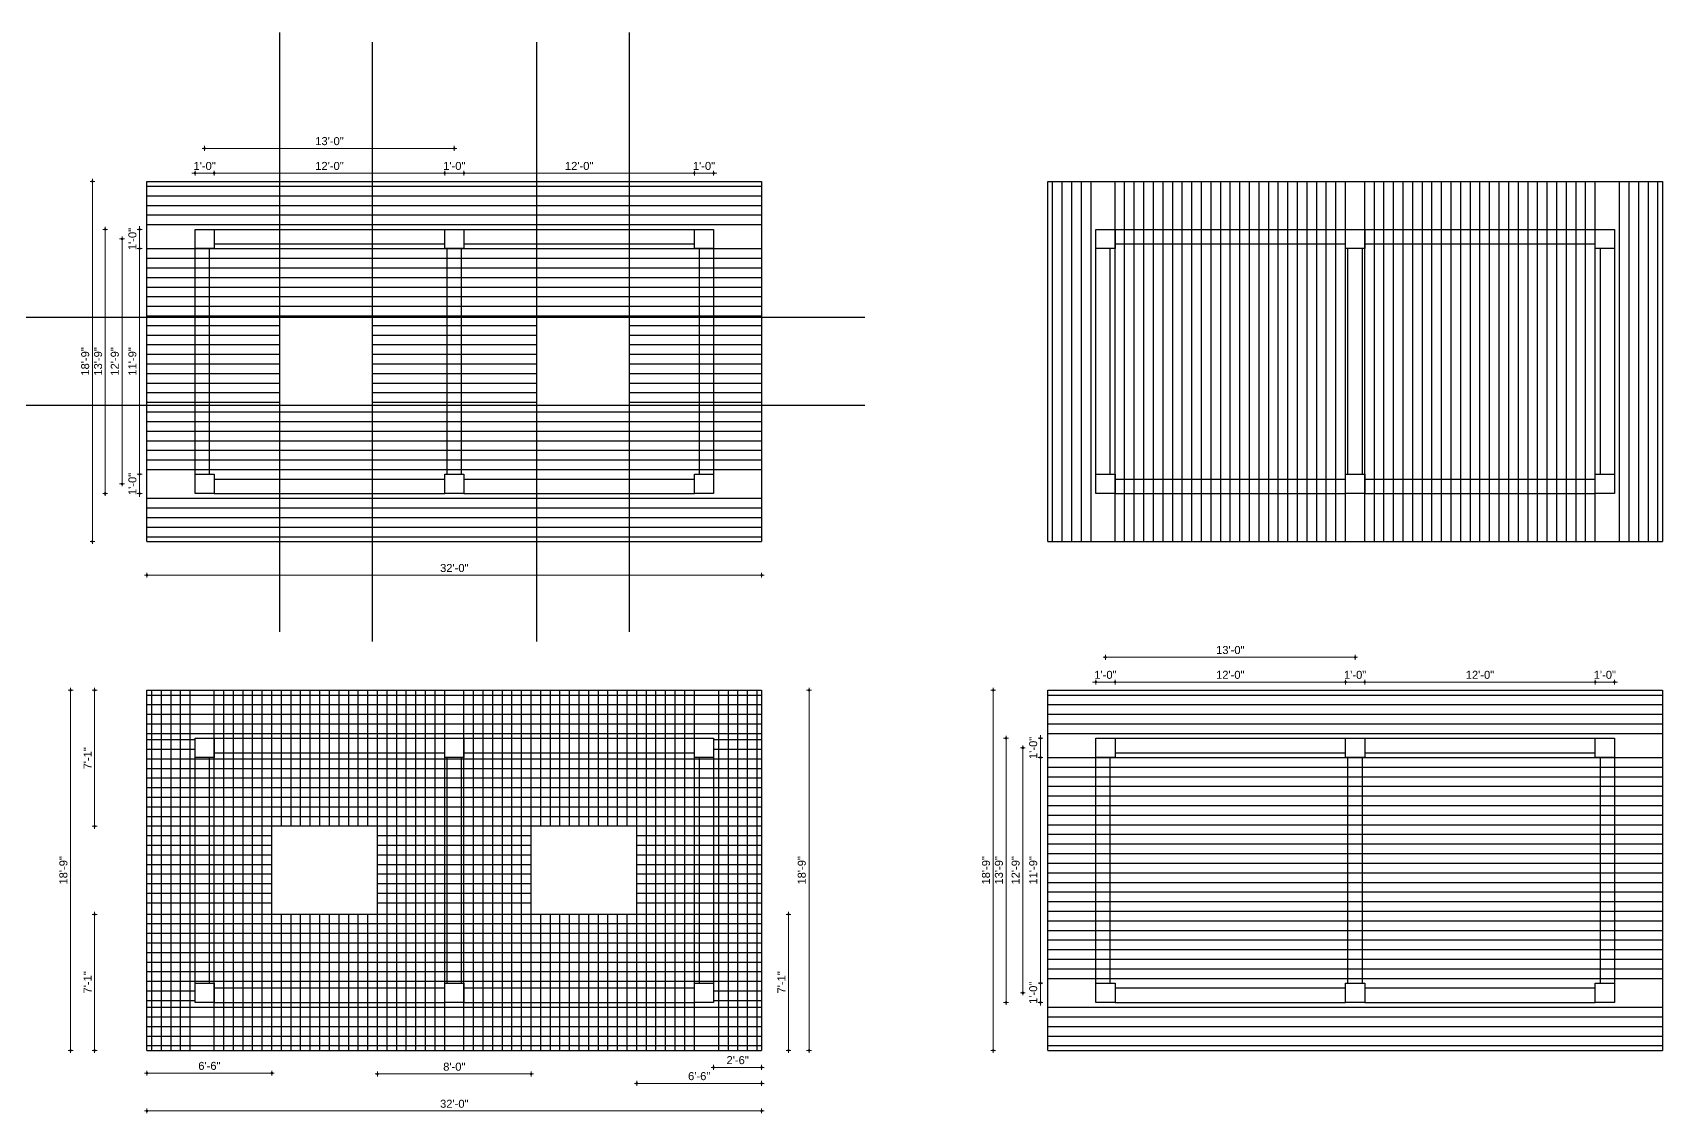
# Model space of a CAD drawing. Header units: inches. Extents: x 5036 to 8301, y 1199 to 1874.
# Drawn here: x 5617 to 6635, y 1199 to 1874 of the extents above; entities that cross this region are included whole.
import ezdxf

# ---------------------------------------------------------------- set-up
doc = ezdxf.new("R2010")
doc.units = ezdxf.units.IN
doc.header["$LTSCALE"] = 0.5
doc.header["$MEASUREMENT"] = 0
doc.header["$PDMODE"] = 66
doc.layers.add('hatch', color=9, linetype='Continuous', lineweight=0)
doc.layers.add('Toilet', color=7, linetype='Continuous', lineweight=25)
doc.styles.get("Standard").update_dxf_attribs({"font": 'arial.ttf'})
doc.dimstyles.new('S8', dxfattribs={"dimtxt": 5, "dimasz": 1, "dimexe": 6, "dimexo": 18, "dimgap": 1.9375, "dimtad": 1, "dimdec": 0, "dimzin": 3, "dimdsep": 46, "dimlunit": 4, "dimtxsty": 'Standard', "dimblk": 'dot 2', "dimcen": 12, "dimse1": 1, "dimse2": 1, "dimclrd": 1, "dimclre": 1, "dimclrt": 256, "dimadec": 0, "dimazin": 0, "dimtfac": 0.75, "dimtdec": 0, "dimtix": 1, "dimtmove": 1, "dimatfit": 3, "dimldrblk": 'DOT', "dimfxl": 1, "dimtolj": 1, "dimtzin": 0, "dimlwd": 9, "dimlwe": 9, "dimarcsym": 0})

# ---------------------------------------------------------------- blocks, each defined once
blk = doc.blocks.new('dot1')
at = {"layer": 'hatch'}
h = blk.add_hatch(color=256, dxfattribs=at)
edge = h.paths.add_edge_path()
edge.add_arc((0, 0), 1, 0, 360)
for p, q in [((3, 0), (-3, 0)), ((0, 3), (0, -3))]:
    blk.add_line(p, q, dxfattribs=at)
blk.add_circle((0, 0), 1, dxfattribs=at)
blk = doc.blocks.new('dot 2')
at = {"layer": 'hatch', "xscale": 0.5, "yscale": 0.5, "zscale": 0.5}
blk.add_blockref('dot1', (0, 0), dxfattribs=at)
blk = doc.blocks.new('*D1029')
at = {"layer": 'Defpoints', "color": 0, "transparency": 16777216}
for p in [(5724, 1744.8), (5672.4, 1591.8), (5724, 1591.8)]:
    blk.add_point(p, dxfattribs=at)
at = {"layer": 'Toilet', "color": 1, "lineweight": 9, "transparency": 16777216}
blk.add_line((5672.4, 1743.8), (5672.4, 1592.8), dxfattribs=at)
for p, rotation in [((5672.4, 1744.8), 90), ((5672.4, 1591.8), 270)]:
    blk.add_blockref('dot 2', p, dxfattribs=dict(at, rotation=rotation))
at = {"layer": 'Toilet', "transparency": 16777216, "insert": (5667.9, 1668.3), "char_height": 5, "attachment_point": 5, "rotation": 90}
blk.add_mtext('\\A1;12\'-9"', dxfattribs=at)
blk = doc.blocks.new('_Dot')
at = {"color": 0, "linetype": 'ByBlock', "lineweight": -2}
blk.add_line((-0.5, 0), (-1, 0), dxfattribs=at)
at = {"color": 0, "linetype": 'ByBlock', "const_width": 0.5}
blk.add_lwpolyline([(-0.25, 0, 1), (0.25, 0, 1)], format="xyb", close=True, dxfattribs=at)
blk = doc.blocks.new('*D1030')
at = {"layer": 'Defpoints', "color": 0, "transparency": 16777216}
for p in [(5718, 1750.8), (5683.4, 1738.8), (5718, 1738.8)]:
    blk.add_point(p, dxfattribs=at)
at = {"layer": 'Toilet', "color": 1, "lineweight": 9, "transparency": 16777216}
for p, q in [((5683.4, 1751.8), (5683.4, 1752.8)), ((5683.4, 1750.8), (5683.4, 1738.8)), ((5683.4, 1737.8), (5683.4, 1736.8))]:
    blk.add_line(p, q, dxfattribs=at)
for p, rotation in [((5683.4, 1750.8), 270), ((5683.4, 1738.8), 90)]:
    blk.add_blockref('dot 2', p, dxfattribs=dict(at, rotation=rotation))
at = {"layer": 'Toilet', "transparency": 16777216, "insert": (5678.9, 1744.8), "char_height": 5, "attachment_point": 5, "rotation": 90}
blk.add_mtext('\\A1;1\'-0"', dxfattribs=at)
blk = doc.blocks.new('*D1031')
at = {"layer": 'Defpoints', "color": 0, "transparency": 16777216}
for p in [(5718, 1738.8), (5683.4, 1597.8), (5718, 1597.8)]:
    blk.add_point(p, dxfattribs=at)
at = {"layer": 'Toilet', "color": 1, "lineweight": 9, "transparency": 16777216}
blk.add_line((5683.4, 1737.8), (5683.4, 1598.8), dxfattribs=at)
for p, rotation in [((5683.4, 1738.8), 90), ((5683.4, 1597.8), 270)]:
    blk.add_blockref('dot 2', p, dxfattribs=dict(at, rotation=rotation))
at = {"layer": 'Toilet', "transparency": 16777216, "insert": (5678.9, 1668.3), "char_height": 5, "attachment_point": 5, "rotation": 90}
blk.add_mtext('\\A1;11\'-9"', dxfattribs=at)
blk = doc.blocks.new('*D1032')
at = {"layer": 'Defpoints', "color": 0, "transparency": 16777216}
for p in [(5718, 1597.8), (5683.4, 1585.8), (5718, 1585.8)]:
    blk.add_point(p, dxfattribs=at)
at = {"layer": 'Toilet', "color": 1, "lineweight": 9, "transparency": 16777216}
for p, q in [((5683.4, 1598.8), (5683.4, 1599.8)), ((5683.4, 1597.8), (5683.4, 1585.8)), ((5683.4, 1584.8), (5683.4, 1583.8))]:
    blk.add_line(p, q, dxfattribs=at)
for p, rotation in [((5683.4, 1597.8), 270), ((5683.4, 1585.8), 90)]:
    blk.add_blockref('dot 2', p, dxfattribs=dict(at, rotation=rotation))
at = {"layer": 'Toilet', "transparency": 16777216, "insert": (5678.9, 1591.8), "char_height": 5, "attachment_point": 5, "rotation": 90}
blk.add_mtext('\\A1;1\'-0"', dxfattribs=at)
blk = doc.blocks.new('*D1034')
at = {"layer": 'Defpoints', "color": 0, "transparency": 16777216}
for p in [(5653.9, 1780.8), (5688, 1780.8), (5688, 1555.8)]:
    blk.add_point(p, dxfattribs=at)
at = {"layer": 'Toilet', "color": 1, "lineweight": 9, "transparency": 16777216}
blk.add_line((5653.9, 1556.8), (5653.9, 1779.8), dxfattribs=at)
for p, rotation in [((5653.9, 1780.8), 90), ((5653.9, 1555.8), 270)]:
    blk.add_blockref('dot 2', p, dxfattribs=dict(at, rotation=rotation))
at = {"layer": 'Toilet', "transparency": 16777216, "insert": (5649.4, 1668.3), "char_height": 5, "attachment_point": 5, "rotation": 90}
blk.add_mtext('\\A1;18\'-9"', dxfattribs=at)
blk = doc.blocks.new('*D1035')
at = {"layer": 'Defpoints', "color": 0, "transparency": 16777216}
for p in [(5880, 1801.4), (5724, 1744.8), (5880, 1744.8)]:
    blk.add_point(p, dxfattribs=at)
at = {"layer": 'Toilet', "color": 1, "lineweight": 9, "transparency": 16777216}
blk.add_line((5725, 1801.4), (5879, 1801.4), dxfattribs=at)
at = {"layer": 'Toilet', "color": 1, "lineweight": 9, "transparency": 16777216, "rotation": 180}
blk.add_blockref('dot 2', (5724, 1801.4), dxfattribs=at)
at = {"layer": 'Toilet', "color": 1, "lineweight": 9, "transparency": 16777216}
blk.add_blockref('dot 2', (5880, 1801.4), dxfattribs=at)
at = {"layer": 'Toilet', "transparency": 16777216, "insert": (5802, 1805.9), "char_height": 5, "attachment_point": 5}
blk.add_mtext('\\A1;13\'-0"', dxfattribs=at)
blk = doc.blocks.new('*D1036')
at = {"layer": 'Defpoints', "color": 0, "transparency": 16777216}
for p in [(5730, 1785.9), (5718, 1750.8), (5730, 1750.8)]:
    blk.add_point(p, dxfattribs=at)
at = {"layer": 'Toilet', "color": 1, "lineweight": 9, "transparency": 16777216}
for p, q in [((5717, 1785.9), (5716, 1785.9)), ((5718, 1785.9), (5730, 1785.9)), ((5731, 1785.9), (5732, 1785.9))]:
    blk.add_line(p, q, dxfattribs=at)
blk.add_blockref('dot 2', (5718, 1785.9), dxfattribs=at)
at = {"layer": 'Toilet', "color": 1, "lineweight": 9, "transparency": 16777216, "rotation": 180}
blk.add_blockref('dot 2', (5730, 1785.9), dxfattribs=at)
at = {"layer": 'Toilet', "transparency": 16777216, "insert": (5724, 1790.4), "char_height": 5, "attachment_point": 5}
blk.add_mtext('\\A1;1\'-0"', dxfattribs=at)
blk = doc.blocks.new('*D1037')
at = {"layer": 'Defpoints', "color": 0, "transparency": 16777216}
for p in [(5874, 1785.9), (5730, 1750.8), (5874, 1750.8)]:
    blk.add_point(p, dxfattribs=at)
at = {"layer": 'Toilet', "color": 1, "lineweight": 9, "transparency": 16777216}
blk.add_line((5731, 1785.9), (5873, 1785.9), dxfattribs=at)
at = {"layer": 'Toilet', "color": 1, "lineweight": 9, "transparency": 16777216, "rotation": 180}
blk.add_blockref('dot 2', (5730, 1785.9), dxfattribs=at)
at = {"layer": 'Toilet', "color": 1, "lineweight": 9, "transparency": 16777216}
blk.add_blockref('dot 2', (5874, 1785.9), dxfattribs=at)
at = {"layer": 'Toilet', "transparency": 16777216, "insert": (5802, 1790.4), "char_height": 5, "attachment_point": 5}
blk.add_mtext('\\A1;12\'-0"', dxfattribs=at)
blk = doc.blocks.new('*D1038')
at = {"layer": 'Defpoints', "color": 0, "transparency": 16777216}
for p in [(5886, 1785.9), (5874, 1750.8), (5886, 1750.8)]:
    blk.add_point(p, dxfattribs=at)
at = {"layer": 'Toilet', "color": 1, "lineweight": 9, "transparency": 16777216}
for p, q in [((5873, 1785.9), (5872, 1785.9)), ((5874, 1785.9), (5886, 1785.9)), ((5887, 1785.9), (5888, 1785.9))]:
    blk.add_line(p, q, dxfattribs=at)
blk.add_blockref('dot 2', (5874, 1785.9), dxfattribs=at)
at = {"layer": 'Toilet', "color": 1, "lineweight": 9, "transparency": 16777216, "rotation": 180}
blk.add_blockref('dot 2', (5886, 1785.9), dxfattribs=at)
at = {"layer": 'Toilet', "transparency": 16777216, "insert": (5880, 1790.4), "char_height": 5, "attachment_point": 5}
blk.add_mtext('\\A1;1\'-0"', dxfattribs=at)
blk = doc.blocks.new('*D1039')
at = {"layer": 'Defpoints', "color": 0, "transparency": 16777216}
for p in [(6030, 1785.9), (5886, 1750.8), (6030, 1750.8)]:
    blk.add_point(p, dxfattribs=at)
at = {"layer": 'Toilet', "color": 1, "lineweight": 9, "transparency": 16777216}
blk.add_line((5887, 1785.9), (6029, 1785.9), dxfattribs=at)
at = {"layer": 'Toilet', "color": 1, "lineweight": 9, "transparency": 16777216, "rotation": 180}
blk.add_blockref('dot 2', (5886, 1785.9), dxfattribs=at)
at = {"layer": 'Toilet', "color": 1, "lineweight": 9, "transparency": 16777216}
blk.add_blockref('dot 2', (6030, 1785.9), dxfattribs=at)
at = {"layer": 'Toilet', "transparency": 16777216, "insert": (5958, 1790.4), "char_height": 5, "attachment_point": 5}
blk.add_mtext('\\A1;12\'-0"', dxfattribs=at)
blk = doc.blocks.new('*D1040')
at = {"layer": 'Defpoints', "color": 0, "transparency": 16777216}
for p in [(6042, 1785.9), (6030, 1750.8), (6042, 1750.8)]:
    blk.add_point(p, dxfattribs=at)
at = {"layer": 'Toilet', "color": 1, "lineweight": 9, "transparency": 16777216}
for p, q in [((6029, 1785.9), (6028, 1785.9)), ((6030, 1785.9), (6042, 1785.9)), ((6043, 1785.9), (6044, 1785.9))]:
    blk.add_line(p, q, dxfattribs=at)
blk.add_blockref('dot 2', (6030, 1785.9), dxfattribs=at)
at = {"layer": 'Toilet', "color": 1, "lineweight": 9, "transparency": 16777216, "rotation": 180}
blk.add_blockref('dot 2', (6042, 1785.9), dxfattribs=at)
at = {"layer": 'Toilet', "transparency": 16777216, "insert": (6036, 1790.4), "char_height": 5, "attachment_point": 5}
blk.add_mtext('\\A1;1\'-0"', dxfattribs=at)
blk = doc.blocks.new('*D1046')
at = {"layer": 'Defpoints', "color": 0, "transparency": 16777216}
for p in [(6286.8, 1426.9), (6235.2, 1273.9), (6286.8, 1273.9)]:
    blk.add_point(p, dxfattribs=at)
at = {"layer": 'Toilet', "color": 1, "lineweight": 9, "transparency": 16777216}
blk.add_line((6235.2, 1425.9), (6235.2, 1274.9), dxfattribs=at)
for p, rotation in [((6235.2, 1426.9), 90), ((6235.2, 1273.9), 270)]:
    blk.add_blockref('dot 2', p, dxfattribs=dict(at, rotation=rotation))
at = {"layer": 'Toilet', "transparency": 16777216, "insert": (6230.7, 1350.4), "char_height": 5, "attachment_point": 5, "rotation": 90}
blk.add_mtext('\\A1;12\'-9"', dxfattribs=at)
blk = doc.blocks.new('*D1047')
at = {"layer": 'Defpoints', "color": 0, "transparency": 16777216}
for p in [(6280.8, 1432.9), (6246.2, 1420.9), (6280.8, 1420.9)]:
    blk.add_point(p, dxfattribs=at)
at = {"layer": 'Toilet', "color": 1, "lineweight": 9, "transparency": 16777216}
for p, q in [((6246.2, 1433.9), (6246.2, 1434.9)), ((6246.2, 1432.9), (6246.2, 1420.9)), ((6246.2, 1419.9), (6246.2, 1418.9))]:
    blk.add_line(p, q, dxfattribs=at)
for p, rotation in [((6246.2, 1432.9), 270), ((6246.2, 1420.9), 90)]:
    blk.add_blockref('dot 2', p, dxfattribs=dict(at, rotation=rotation))
at = {"layer": 'Toilet', "transparency": 16777216, "insert": (6241.7, 1426.9), "char_height": 5, "attachment_point": 5, "rotation": 90}
blk.add_mtext('\\A1;1\'-0"', dxfattribs=at)
blk = doc.blocks.new('*D1048')
at = {"layer": 'Defpoints', "color": 0, "transparency": 16777216}
for p in [(6280.8, 1420.9), (6246.2, 1279.9), (6280.8, 1279.9)]:
    blk.add_point(p, dxfattribs=at)
at = {"layer": 'Toilet', "color": 1, "lineweight": 9, "transparency": 16777216}
blk.add_line((6246.2, 1419.9), (6246.2, 1280.9), dxfattribs=at)
for p, rotation in [((6246.2, 1420.9), 90), ((6246.2, 1279.9), 270)]:
    blk.add_blockref('dot 2', p, dxfattribs=dict(at, rotation=rotation))
at = {"layer": 'Toilet', "transparency": 16777216, "insert": (6241.7, 1350.4), "char_height": 5, "attachment_point": 5, "rotation": 90}
blk.add_mtext('\\A1;11\'-9"', dxfattribs=at)
blk = doc.blocks.new('*D1049')
at = {"layer": 'Defpoints', "color": 0, "transparency": 16777216}
for p in [(6280.8, 1279.9), (6246.2, 1267.9), (6280.8, 1267.9)]:
    blk.add_point(p, dxfattribs=at)
at = {"layer": 'Toilet', "color": 1, "lineweight": 9, "transparency": 16777216}
for p, q in [((6246.2, 1280.9), (6246.2, 1281.9)), ((6246.2, 1279.9), (6246.2, 1267.9)), ((6246.2, 1266.9), (6246.2, 1265.9))]:
    blk.add_line(p, q, dxfattribs=at)
for p, rotation in [((6246.2, 1279.9), 270), ((6246.2, 1267.9), 90)]:
    blk.add_blockref('dot 2', p, dxfattribs=dict(at, rotation=rotation))
at = {"layer": 'Toilet', "transparency": 16777216, "insert": (6241.7, 1273.9), "char_height": 5, "attachment_point": 5, "rotation": 90}
blk.add_mtext('\\A1;1\'-0"', dxfattribs=at)
blk = doc.blocks.new('*D1042')
at = {"layer": 'Defpoints', "color": 0, "transparency": 16777216}
for p in [(6216.7, 1462.9), (6250.8, 1462.9), (6250.8, 1237.9)]:
    blk.add_point(p, dxfattribs=at)
at = {"layer": 'Toilet', "color": 1, "lineweight": 9, "transparency": 16777216}
blk.add_line((6216.7, 1238.9), (6216.7, 1461.9), dxfattribs=at)
for p, rotation in [((6216.7, 1462.9), 90), ((6216.7, 1237.9), 270)]:
    blk.add_blockref('dot 2', p, dxfattribs=dict(at, rotation=rotation))
at = {"layer": 'Toilet', "transparency": 16777216, "insert": (6212.2, 1350.4), "char_height": 5, "attachment_point": 5, "rotation": 90}
blk.add_mtext('\\A1;18\'-9"', dxfattribs=at)
blk = doc.blocks.new('*D1043')
at = {"layer": 'Defpoints', "color": 0, "transparency": 16777216}
for p in [(6442.8, 1483.5), (6286.8, 1426.9), (6442.8, 1426.9)]:
    blk.add_point(p, dxfattribs=at)
at = {"layer": 'Toilet', "color": 1, "lineweight": 9, "transparency": 16777216}
blk.add_line((6287.8, 1483.5), (6441.8, 1483.5), dxfattribs=at)
at = {"layer": 'Toilet', "color": 1, "lineweight": 9, "transparency": 16777216, "rotation": 180}
blk.add_blockref('dot 2', (6286.8, 1483.5), dxfattribs=at)
at = {"layer": 'Toilet', "color": 1, "lineweight": 9, "transparency": 16777216}
blk.add_blockref('dot 2', (6442.8, 1483.5), dxfattribs=at)
at = {"layer": 'Toilet', "transparency": 16777216, "insert": (6364.8, 1488), "char_height": 5, "attachment_point": 5}
blk.add_mtext('\\A1;13\'-0"', dxfattribs=at)
blk = doc.blocks.new('*D1044')
at = {"layer": 'Defpoints', "color": 0, "transparency": 16777216}
for p in [(6292.8, 1468), (6280.8, 1432.9), (6292.8, 1432.9)]:
    blk.add_point(p, dxfattribs=at)
at = {"layer": 'Toilet', "color": 1, "lineweight": 9, "transparency": 16777216}
for p, q in [((6279.8, 1468), (6278.8, 1468)), ((6280.8, 1468), (6292.8, 1468)), ((6293.8, 1468), (6294.8, 1468))]:
    blk.add_line(p, q, dxfattribs=at)
blk.add_blockref('dot 2', (6280.8, 1468), dxfattribs=at)
at = {"layer": 'Toilet', "color": 1, "lineweight": 9, "transparency": 16777216, "rotation": 180}
blk.add_blockref('dot 2', (6292.8, 1468), dxfattribs=at)
at = {"layer": 'Toilet', "transparency": 16777216, "insert": (6286.8, 1472.5), "char_height": 5, "attachment_point": 5}
blk.add_mtext('\\A1;1\'-0"', dxfattribs=at)
blk = doc.blocks.new('*D1045')
at = {"layer": 'Defpoints', "color": 0, "transparency": 16777216}
for p in [(6436.8, 1468), (6292.8, 1432.9), (6436.8, 1432.9)]:
    blk.add_point(p, dxfattribs=at)
at = {"layer": 'Toilet', "color": 1, "lineweight": 9, "transparency": 16777216}
blk.add_line((6293.8, 1468), (6435.8, 1468), dxfattribs=at)
at = {"layer": 'Toilet', "color": 1, "lineweight": 9, "transparency": 16777216, "rotation": 180}
blk.add_blockref('dot 2', (6292.8, 1468), dxfattribs=at)
at = {"layer": 'Toilet', "color": 1, "lineweight": 9, "transparency": 16777216}
blk.add_blockref('dot 2', (6436.8, 1468), dxfattribs=at)
at = {"layer": 'Toilet', "transparency": 16777216, "insert": (6364.8, 1472.5), "char_height": 5, "attachment_point": 5}
blk.add_mtext('\\A1;12\'-0"', dxfattribs=at)
blk = doc.blocks.new('*D1050')
at = {"layer": 'Defpoints', "color": 0, "transparency": 16777216}
for p in [(6448.8, 1468), (6436.8, 1432.9), (6448.8, 1432.9)]:
    blk.add_point(p, dxfattribs=at)
at = {"layer": 'Toilet', "color": 1, "lineweight": 9, "transparency": 16777216}
for p, q in [((6435.8, 1468), (6434.8, 1468)), ((6436.8, 1468), (6448.8, 1468)), ((6449.8, 1468), (6450.8, 1468))]:
    blk.add_line(p, q, dxfattribs=at)
blk.add_blockref('dot 2', (6436.8, 1468), dxfattribs=at)
at = {"layer": 'Toilet', "color": 1, "lineweight": 9, "transparency": 16777216, "rotation": 180}
blk.add_blockref('dot 2', (6448.8, 1468), dxfattribs=at)
at = {"layer": 'Toilet', "transparency": 16777216, "insert": (6442.8, 1472.5), "char_height": 5, "attachment_point": 5}
blk.add_mtext('\\A1;1\'-0"', dxfattribs=at)
blk = doc.blocks.new('*D1051')
at = {"layer": 'Defpoints', "color": 0, "transparency": 16777216}
for p in [(6592.8, 1468), (6448.8, 1432.9), (6592.8, 1432.9)]:
    blk.add_point(p, dxfattribs=at)
at = {"layer": 'Toilet', "color": 1, "lineweight": 9, "transparency": 16777216}
blk.add_line((6449.8, 1468), (6591.8, 1468), dxfattribs=at)
at = {"layer": 'Toilet', "color": 1, "lineweight": 9, "transparency": 16777216, "rotation": 180}
blk.add_blockref('dot 2', (6448.8, 1468), dxfattribs=at)
at = {"layer": 'Toilet', "color": 1, "lineweight": 9, "transparency": 16777216}
blk.add_blockref('dot 2', (6592.8, 1468), dxfattribs=at)
at = {"layer": 'Toilet', "transparency": 16777216, "insert": (6520.8, 1472.5), "char_height": 5, "attachment_point": 5}
blk.add_mtext('\\A1;12\'-0"', dxfattribs=at)
blk = doc.blocks.new('*D1052')
at = {"layer": 'Defpoints', "color": 0, "transparency": 16777216}
for p in [(6604.8, 1468), (6592.8, 1432.9), (6604.8, 1432.9)]:
    blk.add_point(p, dxfattribs=at)
at = {"layer": 'Toilet', "color": 1, "lineweight": 9, "transparency": 16777216}
for p, q in [((6591.8, 1468), (6590.8, 1468)), ((6592.8, 1468), (6604.8, 1468)), ((6605.8, 1468), (6606.8, 1468))]:
    blk.add_line(p, q, dxfattribs=at)
blk.add_blockref('dot 2', (6592.8, 1468), dxfattribs=at)
at = {"layer": 'Toilet', "color": 1, "lineweight": 9, "transparency": 16777216, "rotation": 180}
blk.add_blockref('dot 2', (6604.8, 1468), dxfattribs=at)
at = {"layer": 'Toilet', "transparency": 16777216, "insert": (6598.8, 1472.5), "char_height": 5, "attachment_point": 5}
blk.add_mtext('\\A1;1\'-0"', dxfattribs=at)
blk = doc.blocks.new('*D1053')
at = {"layer": 'Defpoints', "color": 0, "transparency": 16777216}
for p in [(5688, 1322.9), (5655.3, 1237.9), (5688, 1237.9)]:
    blk.add_point(p, dxfattribs=at)
at = {"layer": 'Toilet', "color": 1, "lineweight": 9, "transparency": 16777216}
blk.add_line((5655.3, 1321.9), (5655.3, 1238.9), dxfattribs=at)
for p, rotation in [((5655.3, 1322.9), 90), ((5655.3, 1237.9), 270)]:
    blk.add_blockref('dot 2', p, dxfattribs=dict(at, rotation=rotation))
at = {"layer": 'Toilet', "transparency": 16777216, "insert": (5650.9, 1280.4), "char_height": 5, "attachment_point": 5, "rotation": 90}
blk.add_mtext('\\A1;7\'-1"', dxfattribs=at)
blk = doc.blocks.new('*D1056')
at = {"layer": 'Defpoints', "color": 0, "transparency": 16777216}
for p in [(5640.3, 1462.9), (5691, 1462.9), (5691, 1237.9)]:
    blk.add_point(p, dxfattribs=at)
at = {"layer": 'Toilet', "color": 1, "lineweight": 9, "transparency": 16777216}
blk.add_line((5640.3, 1238.9), (5640.3, 1461.9), dxfattribs=at)
for p, rotation in [((5640.3, 1462.9), 90), ((5640.3, 1237.9), 270)]:
    blk.add_blockref('dot 2', p, dxfattribs=dict(at, rotation=rotation))
at = {"layer": 'Toilet', "transparency": 16777216, "insert": (5635.8, 1350.4), "char_height": 5, "attachment_point": 5, "rotation": 90}
blk.add_mtext('\\A1;18\'-9"', dxfattribs=at)
blk = doc.blocks.new('*D1057')
at = {"layer": 'Defpoints', "color": 0, "transparency": 16777216}
for p in [(5688, 1371.9), (5766, 1371.9), (5688, 1223.7)]:
    blk.add_point(p, dxfattribs=at)
at = {"layer": 'Toilet', "color": 1, "lineweight": 9, "transparency": 16777216}
blk.add_line((5765, 1223.7), (5689, 1223.7), dxfattribs=at)
at = {"layer": 'Toilet', "color": 1, "lineweight": 9, "transparency": 16777216, "rotation": 180}
blk.add_blockref('dot 2', (5688, 1223.7), dxfattribs=at)
at = {"layer": 'Toilet', "color": 1, "lineweight": 9, "transparency": 16777216}
blk.add_blockref('dot 2', (5766, 1223.7), dxfattribs=at)
at = {"layer": 'Toilet', "transparency": 16777216, "insert": (5727, 1228.2), "char_height": 5, "attachment_point": 5}
blk.add_mtext('\\A1;6\'-6"', dxfattribs=at)
blk = doc.blocks.new('*D1058')
at = {"layer": 'Defpoints', "color": 0, "transparency": 16777216}
for p in [(5832, 1341.9), (5928, 1341.9), (5832, 1223.2)]:
    blk.add_point(p, dxfattribs=at)
at = {"layer": 'Toilet', "color": 1, "lineweight": 9, "transparency": 16777216}
blk.add_line((5927, 1223.2), (5833, 1223.2), dxfattribs=at)
at = {"layer": 'Toilet', "color": 1, "lineweight": 9, "transparency": 16777216, "rotation": 180}
blk.add_blockref('dot 2', (5832, 1223.2), dxfattribs=at)
at = {"layer": 'Toilet', "color": 1, "lineweight": 9, "transparency": 16777216}
blk.add_blockref('dot 2', (5928, 1223.2), dxfattribs=at)
at = {"layer": 'Toilet', "transparency": 16777216, "insert": (5880, 1227.7), "char_height": 5, "attachment_point": 5}
blk.add_mtext('\\A1;8\'-0"', dxfattribs=at)
blk = doc.blocks.new('*D1059')
at = {"layer": 'Defpoints', "color": 0, "transparency": 16777216}
for p in [(5994, 1329.9), (6072, 1329.9), (5994, 1217.3)]:
    blk.add_point(p, dxfattribs=at)
at = {"layer": 'Toilet', "color": 1, "lineweight": 9, "transparency": 16777216}
blk.add_line((6071, 1217.3), (5995, 1217.3), dxfattribs=at)
at = {"layer": 'Toilet', "color": 1, "lineweight": 9, "transparency": 16777216, "rotation": 180}
blk.add_blockref('dot 2', (5994, 1217.3), dxfattribs=at)
at = {"layer": 'Toilet', "color": 1, "lineweight": 9, "transparency": 16777216}
blk.add_blockref('dot 2', (6072, 1217.3), dxfattribs=at)
at = {"layer": 'Toilet', "transparency": 16777216, "insert": (6033, 1221.8), "char_height": 5, "attachment_point": 5}
blk.add_mtext('\\A1;6\'-6"', dxfattribs=at)
blk = doc.blocks.new('*D1061')
at = {"layer": 'Defpoints', "color": 0, "transparency": 16777216}
for p in [(6000, 1462.9), (6101.6, 1462.9), (6000, 1237.9)]:
    blk.add_point(p, dxfattribs=at)
at = {"layer": 'Toilet', "color": 1, "lineweight": 9, "transparency": 16777216}
blk.add_line((6101.6, 1238.9), (6101.6, 1461.9), dxfattribs=at)
for p, rotation in [((6101.6, 1462.9), 90), ((6101.6, 1237.9), 270)]:
    blk.add_blockref('dot 2', p, dxfattribs=dict(at, rotation=rotation))
at = {"layer": 'Toilet', "transparency": 16777216, "insert": (6097.1, 1350.4), "char_height": 5, "attachment_point": 5, "rotation": 90}
blk.add_mtext('\\A1;18\'-9"', dxfattribs=at)
blk = doc.blocks.new('*D1062')
at = {"layer": 'Defpoints', "color": 0, "transparency": 16777216}
for p in [(6042, 1274.9), (6072, 1274.9), (6042, 1227.3)]:
    blk.add_point(p, dxfattribs=at)
at = {"layer": 'Toilet', "color": 1, "lineweight": 9, "transparency": 16777216}
blk.add_line((6071, 1227.3), (6043, 1227.3), dxfattribs=at)
at = {"layer": 'Toilet', "color": 1, "lineweight": 9, "transparency": 16777216, "rotation": 180}
blk.add_blockref('dot 2', (6042, 1227.3), dxfattribs=at)
at = {"layer": 'Toilet', "color": 1, "lineweight": 9, "transparency": 16777216}
blk.add_blockref('dot 2', (6072, 1227.3), dxfattribs=at)
at = {"layer": 'Toilet', "transparency": 16777216, "insert": (6057, 1231.8), "char_height": 5, "attachment_point": 5}
blk.add_mtext('\\A1;2\'-6"', dxfattribs=at)

msp = doc.modelspace()

# ---------------------------------------------------------------- linework, layer by layer
at = {"layer": 'Toilet'}
for p, q in [((5770.8, 1873.7), (5770.8, 1499.4)), ((5989.2, 1873.7), (5989.2, 1499.4)), ((5828.7, 1867.7), (5828.7, 1493.4)), ((5931.3, 1867.7), (5931.3, 1493.4)), ((5688, 1780.8), (6072, 1780.8)), ((5688, 1555.8), (5688, 1780.8)), ((5688, 1777.8), (6072, 1777.8)), ((5688, 1771.8), (6072, 1771.8)), ((6072, 1780.8), (6072, 1555.8)), ((6250.8, 1780.8), (6634.8, 1780.8)), ((6250.8, 1555.8), (6250.8, 1780.8)), ((6253.8, 1555.8), (6253.8, 1780.8)), ((6259.8, 1555.8), (6259.8, 1780.8)), ((6265.8, 1555.8), (6265.8, 1780.8)), ((6271.8, 1555.8), (6271.8, 1780.8)), ((6277.8, 1555.8), (6277.8, 1780.8)), ((6292.8, 1555.8), (6292.8, 1780.8)), ((6298.8, 1555.8), (6298.8, 1780.8)), ((6304.8, 1555.8), (6304.8, 1780.8)), ((6310.8, 1555.8), (6310.8, 1780.8)), ((6316.8, 1555.8), (6316.8, 1780.8)), ((6322.8, 1555.8), (6322.8, 1780.8)), ((6328.8, 1555.8), (6328.8, 1780.8)), ((6334.8, 1555.8), (6334.8, 1780.8)), ((6340.8, 1555.8), (6340.8, 1780.8)), ((6346.8, 1555.8), (6346.8, 1780.8)), ((6352.8, 1555.8), (6352.8, 1780.8)), ((6358.8, 1555.8), (6358.8, 1780.8)), ((6364.8, 1555.8), (6364.8, 1780.8)), ((6370.8, 1555.8), (6370.8, 1780.8)), ((6376.8, 1555.8), (6376.8, 1780.8)), ((6382.8, 1555.8), (6382.8, 1780.8)), ((6388.8, 1555.8), (6388.8, 1780.8)), ((6394.8, 1555.8), (6394.8, 1780.8)), ((6400.8, 1555.8), (6400.8, 1780.8)), ((6406.8, 1555.8), (6406.8, 1780.8)), ((6412.8, 1555.8), (6412.8, 1780.8)), ((6418.8, 1555.8), (6418.8, 1780.8)), ((6424.8, 1555.8), (6424.8, 1780.8)), ((6430.8, 1555.8), (6430.8, 1780.8)), ((6436.8, 1555.8), (6436.8, 1780.8)), ((6448.8, 1555.8), (6448.8, 1780.8)), ((6454.8, 1555.8), (6454.8, 1780.8)), ((6460.8, 1555.8), (6460.8, 1780.8)), ((6466.8, 1555.8), (6466.8, 1780.8)), ((6472.8, 1555.8), (6472.8, 1780.8)), ((6478.8, 1555.8), (6478.8, 1780.8)), ((6484.8, 1555.8), (6484.8, 1780.8)), ((6490.8, 1555.8), (6490.8, 1780.8)), ((6496.8, 1555.8), (6496.8, 1780.8)), ((6502.8, 1555.8), (6502.8, 1780.8)), ((6508.8, 1555.8), (6508.8, 1780.8)), ((6514.8, 1555.8), (6514.8, 1780.8)), ((6520.8, 1555.8), (6520.8, 1780.8)), ((6526.8, 1555.8), (6526.8, 1780.8)), ((6532.8, 1555.8), (6532.8, 1780.8)), ((6538.8, 1555.8), (6538.8, 1780.8)), ((6544.8, 1555.8), (6544.8, 1780.8)), ((6550.8, 1555.8), (6550.8, 1780.8)), ((6556.8, 1555.8), (6556.8, 1780.8)), ((6562.8, 1555.8), (6562.8, 1780.8)), ((6568.8, 1555.8), (6568.8, 1780.8)), ((6574.8, 1555.8), (6574.8, 1780.8)), ((6580.8, 1555.8), (6580.8, 1780.8)), ((6586.8, 1555.8), (6586.8, 1780.8)), ((6592.8, 1555.8), (6592.8, 1780.8)), ((6607.8, 1780.8), (6607.8, 1555.8)), ((6613.8, 1780.8), (6613.8, 1555.8)), ((6619.8, 1780.8), (6619.8, 1555.8)), ((6625.8, 1780.8), (6625.8, 1555.8)), ((6631.8, 1780.8), (6631.8, 1555.8)), ((6634.8, 1780.8), (6634.8, 1555.8)), ((5688, 1765.8), (6072, 1765.8)), ((5688, 1759.8), (6072, 1759.8)), ((5688, 1753.8), (6072, 1753.8)), ((5730, 1750.8), (5874, 1750.8)), ((5730, 1741.8), (5874, 1741.8)), ((5886, 1750.8), (6030, 1750.8)), ((5886, 1741.8), (6030, 1741.8)), ((6292.8, 1750.8), (6436.8, 1750.8)), ((6292.8, 1741.8), (6436.8, 1741.8)), ((6448.8, 1750.8), (6592.8, 1750.8)), ((6448.8, 1741.8), (6592.8, 1741.8)), ((5688, 1738.8), (6072, 1738.8)), ((5688, 1732.8), (6072, 1732.8)), ((5718, 1597.8), (5718, 1738.8)), ((5727, 1597.8), (5727, 1738.8)), ((5875.5, 1597.8), (5875.5, 1738.8)), ((5884.5, 1597.8), (5884.5, 1738.8)), ((6033, 1738.8), (6033, 1597.8)), ((6042, 1738.8), (6042, 1597.8)), ((6280.8, 1597.8), (6280.8, 1738.8)), ((6289.8, 1597.8), (6289.8, 1738.8)), ((6438.3, 1597.8), (6438.3, 1738.8)), ((6447.3, 1597.8), (6447.3, 1738.8)), ((6595.8, 1738.8), (6595.8, 1597.8)), ((6604.8, 1738.8), (6604.8, 1597.8)), ((5688, 1726.8), (6072, 1726.8)), ((5688, 1720.8), (6072, 1720.8)), ((5688, 1714.8), (6072, 1714.8)), ((5688, 1708.8), (6072, 1708.8)), ((5688, 1702.8), (6072, 1702.8)), ((6136.4, 1695.8), (5546.5, 1695.8)), ((5688, 1696.8), (6072, 1696.8)), ((5688, 1690.8), (5770.8, 1690.8)), ((5828.7, 1690.8), (5931.3, 1690.8)), ((5989.2, 1690.8), (6072, 1690.8)), ((5688, 1684.8), (5770.8, 1684.8)), ((5828.7, 1684.8), (5931.3, 1684.8)), ((5989.2, 1684.8), (6072, 1684.8)), ((5688, 1678.8), (5770.8, 1678.8)), ((5688, 1672.8), (5770.8, 1672.8)), ((5828.7, 1678.8), (5931.3, 1678.8)), ((5828.7, 1672.8), (5931.3, 1672.8)), ((5989.2, 1678.8), (6072, 1678.8)), ((5989.2, 1672.8), (6072, 1672.8)), ((5688, 1666.8), (5770.8, 1666.8)), ((5688, 1660.8), (5770.8, 1660.8)), ((5828.7, 1666.8), (5931.3, 1666.8)), ((5828.7, 1660.8), (5931.3, 1660.8)), ((5989.2, 1666.8), (6072, 1666.8)), ((5989.2, 1660.8), (6072, 1660.8)), ((5688, 1654.8), (5770.8, 1654.8)), ((5828.7, 1654.8), (5931.3, 1654.8)), ((5989.2, 1654.8), (6072, 1654.8)), ((6136.4, 1640.8), (5546.5, 1640.8)), ((5688, 1648.8), (5770.8, 1648.8)), ((5688, 1642.8), (5770.8, 1642.8)), ((5828.7, 1648.8), (5931.3, 1648.8)), ((5828.7, 1642.8), (5931.3, 1642.8)), ((5989.2, 1648.8), (6072, 1648.8)), ((5989.2, 1642.8), (6072, 1642.8)), ((5688, 1636.8), (6072, 1636.8)), ((5688, 1630.8), (6072, 1630.8)), ((5688, 1624.8), (6072, 1624.8)), ((5688, 1618.8), (6072, 1618.8)), ((5688, 1612.8), (6072, 1612.8)), ((5688, 1606.8), (6072, 1606.8)), ((5688, 1600.8), (6072, 1600.8)), ((5730, 1594.8), (5874, 1594.8)), ((5886, 1594.8), (6030, 1594.8)), ((6292.8, 1594.8), (6436.8, 1594.8)), ((6448.8, 1594.8), (6592.8, 1594.8)), ((5688, 1582.8), (6072, 1582.8)), ((5730, 1585.8), (5874, 1585.8)), ((5886, 1585.8), (6030, 1585.8)), ((6292.8, 1585.8), (6436.8, 1585.8)), ((6448.8, 1585.8), (6592.8, 1585.8)), ((5688, 1576.8), (6072, 1576.8)), ((5688, 1570.8), (6072, 1570.8)), ((5688, 1564.8), (6072, 1564.8)), ((5688, 1558.8), (6072, 1558.8)), ((5688, 1555.8), (6072, 1555.8)), ((6250.8, 1555.8), (6634.8, 1555.8)), ((5688, 1462.9), (6072, 1462.9)), ((5688, 1237.9), (5688, 1462.9)), ((5688, 1459.9), (6072, 1459.9)), ((5691, 1237.9), (5691, 1462.9)), ((5697, 1237.9), (5697, 1462.9)), ((5703, 1237.9), (5703, 1462.9)), ((5709, 1237.9), (5709, 1462.9)), ((5715, 1237.9), (5715, 1462.9)), ((5730, 1237.9), (5730, 1462.9)), ((5736, 1237.9), (5736, 1462.9)), ((5742, 1237.9), (5742, 1462.9)), ((5748, 1237.9), (5748, 1462.9)), ((5754, 1237.9), (5754, 1462.9)), ((5760, 1237.9), (5760, 1462.9)), ((5766, 1237.9), (5766, 1462.9)), ((5772, 1377.9), (5772, 1462.9)), ((5778, 1377.9), (5778, 1462.9)), ((5784, 1377.9), (5784, 1462.9)), ((5790, 1377.9), (5790, 1462.9)), ((5796, 1377.9), (5796, 1462.9)), ((5802, 1377.9), (5802, 1462.9)), ((5808, 1377.9), (5808, 1462.9)), ((5814, 1377.9), (5814, 1462.9)), ((5820, 1377.9), (5820, 1462.9)), ((5826, 1377.9), (5826, 1462.9)), ((5832, 1237.9), (5832, 1462.9)), ((5838, 1237.9), (5838, 1462.9)), ((5844, 1237.9), (5844, 1462.9)), ((5850, 1237.9), (5850, 1462.9)), ((5856, 1237.9), (5856, 1462.9)), ((5862, 1237.9), (5862, 1462.9)), ((5868, 1237.9), (5868, 1462.9)), ((5874, 1237.9), (5874, 1462.9)), ((5886, 1237.9), (5886, 1462.9)), ((5892, 1237.9), (5892, 1462.9)), ((5898, 1237.9), (5898, 1462.9)), ((5904, 1237.9), (5904, 1462.9)), ((5910, 1237.9), (5910, 1462.9)), ((5916, 1237.9), (5916, 1462.9)), ((5922, 1237.9), (5922, 1462.9)), ((5928, 1237.9), (5928, 1462.9)), ((5934, 1377.9), (5934, 1462.9)), ((5940, 1377.9), (5940, 1462.9)), ((5946, 1377.9), (5946, 1462.9)), ((5952, 1377.9), (5952, 1462.9)), ((5958, 1377.9), (5958, 1462.9)), ((5964, 1377.9), (5964, 1462.9)), ((5970, 1377.9), (5970, 1462.9)), ((5976, 1377.9), (5976, 1462.9)), ((5982, 1377.9), (5982, 1462.9)), ((5988, 1377.9), (5988, 1462.9)), ((5994, 1237.9), (5994, 1462.9)), ((6000, 1237.9), (6000, 1462.9)), ((6006, 1237.9), (6006, 1462.9)), ((6012, 1237.9), (6012, 1462.9)), ((6018, 1237.9), (6018, 1462.9)), ((6024, 1237.9), (6024, 1462.9)), ((6030, 1237.9), (6030, 1462.9)), ((6045, 1462.9), (6045, 1237.9)), ((6051, 1462.9), (6051, 1237.9)), ((6057, 1462.9), (6057, 1237.9)), ((6063, 1462.9), (6063, 1237.9)), ((6069, 1462.9), (6069, 1237.9)), ((6072, 1462.9), (6072, 1237.9)), ((6250.8, 1462.9), (6634.8, 1462.9)), ((6250.8, 1237.9), (6250.8, 1462.9)), ((6250.8, 1459.9), (6634.8, 1459.9)), ((6634.8, 1462.9), (6634.8, 1237.9)), ((5688, 1453.9), (6072, 1453.9)), ((5688, 1447.9), (6072, 1447.9)), ((6250.8, 1453.9), (6634.8, 1453.9)), ((6250.8, 1447.9), (6634.8, 1447.9)), ((5688, 1441.9), (6072, 1441.9)), ((5688, 1435.9), (6072, 1435.9)), ((6250.8, 1441.9), (6634.8, 1441.9)), ((6250.8, 1435.9), (6634.8, 1435.9)), ((5718, 1431.9), (5688, 1431.9)), ((5718, 1425.9), (5688, 1425.9)), ((5730, 1432.9), (5874, 1432.9)), ((5886, 1432.9), (6030, 1432.9)), ((6072, 1431.9), (6042, 1431.9)), ((6072, 1425.9), (6042, 1425.9)), ((6292.8, 1432.9), (6436.8, 1432.9)), ((6448.8, 1432.9), (6592.8, 1432.9)), ((6072, 1419.9), (5688, 1419.9)), ((5718, 1279.9), (5718, 1420.9)), ((5727, 1279.9), (5727, 1420.9)), ((5730, 1423.9), (5874, 1423.9)), ((5875.5, 1279.9), (5875.5, 1420.9)), ((5884.5, 1279.9), (5884.5, 1420.9)), ((5886, 1423.9), (6030, 1423.9)), ((6033, 1420.9), (6033, 1279.9)), ((6042, 1420.9), (6042, 1279.9)), ((6250.8, 1420.9), (6634.8, 1420.9)), ((6280.8, 1279.9), (6280.8, 1420.9)), ((6289.8, 1279.9), (6289.8, 1420.9)), ((6292.8, 1423.9), (6436.8, 1423.9)), ((6438.3, 1279.9), (6438.3, 1420.9)), ((6447.3, 1279.9), (6447.3, 1420.9)), ((6448.8, 1423.9), (6592.8, 1423.9)), ((6595.8, 1420.9), (6595.8, 1279.9)), ((6604.8, 1420.9), (6604.8, 1279.9)), ((6072, 1413.9), (5688, 1413.9)), ((6072, 1407.9), (5688, 1407.9)), ((6250.8, 1414.9), (6634.8, 1414.9)), ((6250.8, 1408.9), (6634.8, 1408.9)), ((6072, 1401.9), (5688, 1401.9)), ((6072, 1395.9), (5688, 1395.9)), ((6250.8, 1402.9), (6634.8, 1402.9)), ((6250.8, 1396.9), (6634.8, 1396.9)), ((6072, 1389.9), (5688, 1389.9)), ((6250.8, 1390.9), (6634.8, 1390.9)), ((6250.8, 1384.9), (6634.8, 1384.9)), ((6072, 1383.9), (5688, 1383.9)), ((6072, 1377.9), (5688, 1377.9)), ((6250.8, 1378.9), (6634.8, 1378.9)), ((5766, 1371.9), (5688, 1371.9)), ((5766, 1365.9), (5688, 1365.9)), ((5928, 1371.9), (5832, 1371.9)), ((5928, 1365.9), (5832, 1365.9)), ((6072, 1371.9), (5994, 1371.9)), ((6072, 1365.9), (5994, 1365.9)), ((6250.8, 1372.9), (6634.8, 1372.9)), ((6250.8, 1366.9), (6634.8, 1366.9)), ((5766, 1359.9), (5688, 1359.9)), ((5928, 1359.9), (5832, 1359.9)), ((6072, 1359.9), (5994, 1359.9)), ((6250.8, 1360.9), (6634.8, 1360.9)), ((6250.8, 1354.9), (6634.8, 1354.9)), ((5766, 1353.9), (5688, 1353.9)), ((5766, 1347.9), (5688, 1347.9)), ((5928, 1353.9), (5832, 1353.9)), ((5928, 1347.9), (5832, 1347.9)), ((6072, 1353.9), (5994, 1353.9)), ((6072, 1347.9), (5994, 1347.9)), ((6250.8, 1348.9), (6634.8, 1348.9)), ((5766, 1341.9), (5688, 1341.9)), ((5766, 1335.9), (5688, 1335.9)), ((5928, 1341.9), (5832, 1341.9)), ((5928, 1335.9), (5832, 1335.9)), ((6072, 1341.9), (5994, 1341.9)), ((6072, 1335.9), (5994, 1335.9)), ((6250.8, 1342.9), (6634.8, 1342.9)), ((6250.8, 1336.9), (6634.8, 1336.9)), ((5766, 1329.9), (5688, 1329.9)), ((5928, 1329.9), (5832, 1329.9)), ((6072, 1329.9), (5994, 1329.9)), ((6250.8, 1330.9), (6634.8, 1330.9)), ((6250.8, 1324.9), (6634.8, 1324.9)), ((6072, 1322.9), (5688, 1322.9)), ((6072, 1316.9), (5688, 1316.9)), ((5772, 1237.9), (5772, 1322.9)), ((5778, 1237.9), (5778, 1322.9)), ((5784, 1237.9), (5784, 1322.9)), ((5790, 1237.9), (5790, 1322.9)), ((5796, 1237.9), (5796, 1322.9)), ((5802, 1237.9), (5802, 1322.9)), ((5808, 1237.9), (5808, 1322.9)), ((5814, 1237.9), (5814, 1322.9)), ((5820, 1237.9), (5820, 1322.9)), ((5826, 1237.9), (5826, 1322.9)), ((5934, 1237.9), (5934, 1322.9)), ((5940, 1237.9), (5940, 1322.9)), ((5946, 1237.9), (5946, 1322.9)), ((5952, 1237.9), (5952, 1322.9)), ((5958, 1237.9), (5958, 1322.9)), ((5964, 1237.9), (5964, 1322.9)), ((5970, 1237.9), (5970, 1322.9)), ((5976, 1237.9), (5976, 1322.9)), ((5982, 1237.9), (5982, 1322.9)), ((5988, 1237.9), (5988, 1322.9)), ((6250.8, 1318.9), (6634.8, 1318.9)), ((6072, 1310.9), (5688, 1310.9)), ((6072, 1304.9), (5688, 1304.9)), ((6250.8, 1312.9), (6634.8, 1312.9)), ((6250.8, 1306.9), (6634.8, 1306.9)), ((6072, 1298.9), (5688, 1298.9)), ((6250.8, 1300.9), (6634.8, 1300.9)), ((6250.8, 1294.9), (6634.8, 1294.9)), ((6072, 1292.9), (5688, 1292.9)), ((6072, 1286.9), (5688, 1286.9)), ((6250.8, 1288.9), (6634.8, 1288.9)), ((6072, 1280.9), (5688, 1280.9)), ((5718, 1274.9), (5688, 1274.9)), ((5730, 1276.9), (5874, 1276.9)), ((5886, 1276.9), (6030, 1276.9)), ((6072, 1274.9), (6042, 1274.9)), ((6250.8, 1282.9), (6634.8, 1282.9)), ((6292.8, 1276.9), (6436.8, 1276.9)), ((6448.8, 1276.9), (6592.8, 1276.9)), ((5718, 1268.9), (5688, 1268.9)), ((5688, 1264.9), (6072, 1264.9)), ((5730, 1267.9), (5874, 1267.9)), ((5886, 1267.9), (6030, 1267.9)), ((6072, 1268.9), (6042, 1268.9)), ((6250.8, 1264.9), (6634.8, 1264.9)), ((6292.8, 1267.9), (6436.8, 1267.9)), ((6448.8, 1267.9), (6592.8, 1267.9)), ((5688, 1258.9), (6072, 1258.9)), ((5688, 1252.9), (6072, 1252.9)), ((6250.8, 1258.9), (6634.8, 1258.9)), ((6250.8, 1252.9), (6634.8, 1252.9)), ((5688, 1246.9), (6072, 1246.9)), ((6250.8, 1246.9), (6634.8, 1246.9)), ((5688, 1240.9), (6072, 1240.9)), ((5688, 1237.9), (6072, 1237.9)), ((6250.8, 1240.9), (6634.8, 1240.9)), ((6250.8, 1237.9), (6634.8, 1237.9))]:
    msp.add_line(p, q, dxfattribs=at)
for points in [[(5718, 1750.8), (5730, 1750.8), (5730, 1738.8), (5718, 1738.8)], [(5874, 1750.8), (5886, 1750.8), (5886, 1738.8), (5874, 1738.8)], [(6030, 1750.8), (6042, 1750.8), (6042, 1738.8), (6030, 1738.8)], [(6280.8, 1750.8), (6292.8, 1750.8), (6292.8, 1738.8), (6280.8, 1738.8)], [(6436.8, 1750.8), (6448.8, 1750.8), (6448.8, 1738.8), (6436.8, 1738.8)], [(6592.8, 1750.8), (6604.8, 1750.8), (6604.8, 1738.8), (6592.8, 1738.8)], [(5718, 1597.8), (5730, 1597.8), (5730, 1585.8), (5718, 1585.8)], [(5874, 1597.8), (5886, 1597.8), (5886, 1585.8), (5874, 1585.8)], [(6030, 1597.8), (6042, 1597.8), (6042, 1585.8), (6030, 1585.8)], [(6280.8, 1597.8), (6292.8, 1597.8), (6292.8, 1585.8), (6280.8, 1585.8)], [(6436.8, 1597.8), (6448.8, 1597.8), (6448.8, 1585.8), (6436.8, 1585.8)], [(6592.8, 1597.8), (6604.8, 1597.8), (6604.8, 1585.8), (6592.8, 1585.8)], [(5718, 1432.9), (5730, 1432.9), (5730, 1420.9), (5718, 1420.9)], [(5874, 1432.9), (5886, 1432.9), (5886, 1420.9), (5874, 1420.9)], [(6030, 1432.9), (6042, 1432.9), (6042, 1420.9), (6030, 1420.9)], [(6280.8, 1432.9), (6292.8, 1432.9), (6292.8, 1420.9), (6280.8, 1420.9)], [(6436.8, 1432.9), (6448.8, 1432.9), (6448.8, 1420.9), (6436.8, 1420.9)], [(6592.8, 1432.9), (6604.8, 1432.9), (6604.8, 1420.9), (6592.8, 1420.9)], [(5718, 1279.9), (5730, 1279.9), (5730, 1267.9), (5718, 1267.9)], [(5874, 1279.9), (5886, 1279.9), (5886, 1267.9), (5874, 1267.9)], [(6030, 1279.9), (6042, 1279.9), (6042, 1267.9), (6030, 1267.9)], [(6280.8, 1279.9), (6292.8, 1279.9), (6292.8, 1267.9), (6280.8, 1267.9)], [(6436.8, 1279.9), (6448.8, 1279.9), (6448.8, 1267.9), (6436.8, 1267.9)], [(6592.8, 1279.9), (6604.8, 1279.9), (6604.8, 1267.9), (6592.8, 1267.9)]]:
    msp.add_lwpolyline(points, close=True, dxfattribs=at)

# ---------------------------------------------------------------- dimensions: what is measured, and where the dimension line sits
for base, p1, p2, picture, middle in [((5880, 1801.4), (5724, 1744.8), (5880, 1744.8), '*D1035', (5802, 1805.9)), ((5730, 1785.9), (5718, 1750.8), (5730, 1750.8), '*D1036', (5724, 1790.4)), ((5874, 1785.9), (5730, 1750.8), (5874, 1750.8), '*D1037', (5802, 1790.4)), ((5886, 1785.9), (5874, 1750.8), (5886, 1750.8), '*D1038', (5880, 1790.4)), ((6030, 1785.9), (5886, 1750.8), (6030, 1750.8), '*D1039', (5958, 1790.4)), ((6042, 1785.9), (6030, 1750.8), (6042, 1750.8), '*D1040', (6036, 1790.4)), ((6442.8, 1483.5), (6286.8, 1426.9), (6442.8, 1426.9), '*D1043', (6364.8, 1488)), ((6292.8, 1468), (6280.8, 1432.9), (6292.8, 1432.9), '*D1044', (6286.8, 1472.5)), ((6436.8, 1468), (6292.8, 1432.9), (6436.8, 1432.9), '*D1045', (6364.8, 1472.5)), ((6448.8, 1468), (6436.8, 1432.9), (6448.8, 1432.9), '*D1050', (6442.8, 1472.5)), ((6592.8, 1468), (6448.8, 1432.9), (6592.8, 1432.9), '*D1051', (6520.8, 1472.5)), ((6604.8, 1468), (6592.8, 1432.9), (6604.8, 1432.9), '*D1052', (6598.8, 1472.5)), ((5688, 1223.7), (5766, 1371.9), (5688, 1371.9), '*D1057', (5727, 1228.2)), ((5832, 1223.2), (5928, 1341.9), (5832, 1341.9), '*D1058', (5880, 1227.7)), ((5994, 1217.3), (6072, 1329.9), (5994, 1329.9), '*D1059', (6033, 1221.8)), ((6042, 1227.3), (6072, 1274.9), (6042, 1274.9), '*D1062', (6057, 1231.8))]:
    dim = msp.add_linear_dim(base=base, p1=p1, p2=p2, dimstyle='S8', override={"dimfxl": 2, "dimfxlon": 1, "dimarcsym": 1}, dxfattribs=at)
    dim.commit()
    dim.dimension.update_dxf_attribs({"geometry": picture, "text_midpoint": middle})
for base, p1, p2, picture, middle in [((5653.9, 1780.8), (5688, 1555.8), (5688, 1780.8), '*D1034', (5649.4, 1668.3)), ((5683.4, 1738.8), (5718, 1750.8), (5718, 1738.8), '*D1030', (5678.9, 1744.8)), ((5672.4, 1591.8), (5724, 1744.8), (5724, 1591.8), '*D1029', (5667.9, 1668.3)), ((5683.4, 1597.8), (5718, 1738.8), (5718, 1597.8), '*D1031', (5678.9, 1668.3)), ((5683.4, 1585.8), (5718, 1597.8), (5718, 1585.8), '*D1032', (5678.9, 1591.8)), ((5640.3, 1462.9), (5691, 1237.9), (5691, 1462.9), '*D1056', (5635.8, 1350.4)), ((6101.6, 1462.9), (6000, 1237.9), (6000, 1462.9), '*D1061', (6097.1, 1350.4)), ((6216.7, 1462.9), (6250.8, 1237.9), (6250.8, 1462.9), '*D1042', (6212.2, 1350.4)), ((6235.2, 1273.9), (6286.8, 1426.9), (6286.8, 1273.9), '*D1046', (6230.7, 1350.4)), ((6246.2, 1420.9), (6280.8, 1432.9), (6280.8, 1420.9), '*D1047', (6241.7, 1426.9)), ((6246.2, 1279.9), (6280.8, 1420.9), (6280.8, 1279.9), '*D1048', (6241.7, 1350.4)), ((5655.3, 1237.9), (5688, 1322.9), (5688, 1237.9), '*D1053', (5650.9, 1280.4)), ((6246.2, 1267.9), (6280.8, 1279.9), (6280.8, 1267.9), '*D1049', (6241.7, 1273.9))]:
    dim = msp.add_linear_dim(base=base, p1=p1, p2=p2, angle=90, dimstyle='S8', override={"dimfxl": 2, "dimfxlon": 1, "dimarcsym": 1}, dxfattribs=at)
    dim.commit()
    dim.dimension.update_dxf_attribs({"geometry": picture, "text_midpoint": middle})
for base, p1, p2 in [((5661.9, 1750.8), (5718, 1585.8), (5718, 1750.8)), ((5655.3, 1462.9), (5772, 1377.9), (5772, 1462.9)), ((6224.7, 1432.9), (6280.8, 1267.9), (6280.8, 1432.9)), ((6088.8, 1322.9), (5982, 1237.9), (5982, 1322.9))]:
    msp.add_linear_dim(base=base, p1=p1, p2=p2, angle=90, dimstyle='S8', override={"dimfxl": 2, "dimfxlon": 1, "dimarcsym": 1}, dxfattribs=at).render()
for base, p1, p2 in [((6072, 1534.8), (5688, 1555.8), (6072, 1555.8)), ((6072, 1200.1), (5688, 1246.9), (6072, 1246.9))]:
    msp.add_linear_dim(base=base, p1=p1, p2=p2, dimstyle='S8', override={"dimfxl": 2, "dimfxlon": 1, "dimarcsym": 1}, dxfattribs=at).render()

doc.saveas('drawing.dxf')
